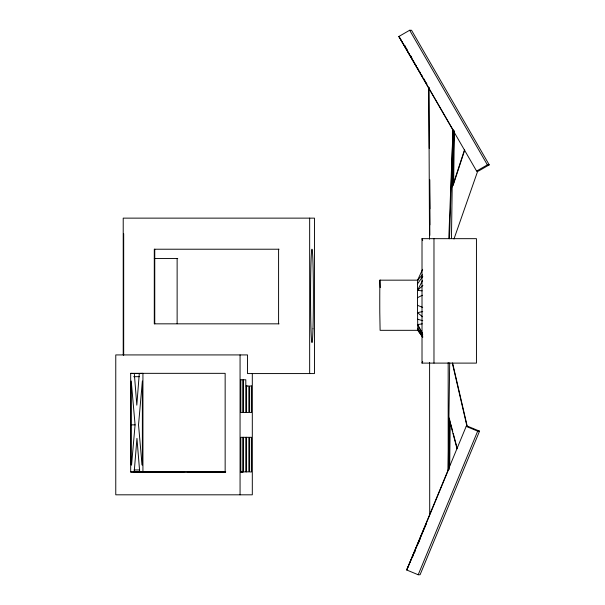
<?xml version="1.0" encoding="UTF-8"?>
<svg xmlns="http://www.w3.org/2000/svg" width="605" height="605" viewBox="0 0 605 605"><rect width="100%" height="100%" fill="white"/><g stroke="black" fill="none" stroke-linecap="round" stroke-linejoin="round"><path stroke-width="0.91" d="M242.749 472.036L242.749 437.302L240.805 437.309L240.805 472.036L242.749 472.036L240.888 472.013M243.497 471.877L243.497 437.302M246.56 471.855L246.56 437.302M422.668 337.068L417.805 330.322L417.458 305.313L417.586 280.175L422.623 269.308M430.072 514.212L448.176 470.448L449.696 362.871M451.459 238.302L452.994 129.772L398.892 36.466L409.661 30.25L411.529 30.25L489.233 164.855L478.464 171.079L476.604 171.079L398.892 36.466L414.07 62.209M449.644 465.729L450.226 424.211M453.659 181.674L454.363 131.663L454.06 138.258M452.79 185.402L454 130.718M449.477 238.741L452.994 129.772L448.797 238.226M452.85 142.969L453.327 130.718M452.23 175.964L452.706 163.713M452.85 159.939L453.984 130.718M131.565 464.988L135.081 424.869L131.24 381.021L131.24 464.95M182.922 472.006L134.189 472.051L136.949 438.368L139.717 472.051L142.931 472.006L142.931 373.338L139.301 373.444L136.806 405.153L134.31 373.512L130.68 373.338L130.68 472.006L183.897 472.006M452.351 186.877L464.436 150.078M453.221 185.085L464.716 150.078M453.969 239.02L477.67 171.215M422.018 363.106L422.01 238.665L476.445 238.665L476.453 363.106L422.018 363.106L422.706 361.389M466.19 426.389L406.719 569.993L418.199 574.75L420.074 574.75L479.546 431.146L468.058 426.389L466.19 426.389L477.678 431.146L479.546 431.146M412.565 556.971L413.517 554.672M418.047 543.729L419.068 541.263M414.357 552.97L415.416 550.414M418.01 543.94L420.195 538.662M418.199 574.75L477.678 431.146M426.396 523.65L406.719 569.993L429.716 515.074L429.595 362.569M422.177 290.839L417.488 290.392L422.509 280.584M417.541 283.813L422.797 276.372M422.403 274.783L417.586 280.175L418.115 280.16L379.895 280.175L379.796 290.392A31.747 0.476 90 0 0 379.796 312.641L380.106 330.33L417.904 330.322L422.842 337.068M417.488 290.392L422.903 285.386M476.604 171.079L487.365 164.862L489.233 164.855M417.458 297.721L422.351 295.255M422.714 311.605L417.488 312.641L422.517 316.77M422.744 334.399L417.609 324.575L422.267 323.841M247.143 386.013L246.56 386.035L246.56 412.436M380.424 280.16L379.895 280.175L380.258 287.609M429.52 239.141L428.824 87.952L429.24 87.944L429.248 89.835L429.24 87.944M188.185 472.006L225.03 471.877M134.189 472.051L225.748 471.877M187.83 472.006L225.31 471.953M279.056 249.222L154.29 249.222L154.29 323.834L279.056 323.834M154.283 258.547L177.734 258.547M130.68 373.338L225.151 373.338L225.151 472.006M133.705 373.444L139.301 373.444M133.705 376.681L139.301 376.681M243.013 379.789L245.811 379.789L245.811 412.436L243.013 412.436M246.076 386.013L248.874 386.013L248.874 412.436L246.076 412.436M131.353 424.869L135.081 424.869M243.013 437.302L245.811 437.302L245.811 471.877L243.013 471.877M246.076 437.302L248.874 437.302L248.874 471.855L246.076 471.855M134.068 469.949L139.717 469.949M130.68 472.006L225.506 472.006M417.541 319.213L422.751 320.695M417.458 305.313L422.698 307.416M422.714 336.047L417.7 328.364L422.638 336.047M404.677 45.473L404.979 45.995M406.999 49.602L405.925 47.78M415.015 63.812L416.437 66.232M417.389 67.836L418.335 69.446M419.28 71.057L420.702 73.47M421.655 75.081L422.6 76.684M423.553 78.295L424.975 80.707M425.92 82.318L426.865 83.921M405.35 46.615L405.743 47.303L405.494 46.978M409.661 30.25L487.365 164.862M410.848 56.008L411.771 57.604M406.537 48.672L406.87 49.27M404.805 45.814L405.138 46.404M417.609 324.575L422.494 333.605M422.01 238.665L422.706 240.382M449.356 418.728L450.324 422.381M450.808 424.203L452.744 431.509M453.221 433.331L457.085 447.927M448.6 416.905L457.047 448.842M452.616 363.129L467.242 426.313M452.336 363.113L466.962 426.253M142.046 464.988L138.53 424.869L142.372 381.021L142.372 464.942M428.824 87.952L429.248 148.414M429.459 179.594L429.852 235.337M429.701 179.579L429.852 208.861M429.648 179.594L429.852 224.939M449.575 452.623L449.575 465.759M449.197 419.401L449.205 469.503M448.547 442.089L448.547 469.503M448.176 362.524L448.176 470.448M433.974 238.665L433.974 363.106M309.662 218.133L309.662 373.572M278.587 249.222L278.587 323.834M252.308 373.572L252.308 494.814L115.767 494.814L115.767 354.923L247.513 354.923L247.513 373.572L314.456 373.572L314.456 218.133L123.216 218.133L123.216 354.923M243.497 379.796L243.497 412.436M240.064 354.923L240.064 494.814M177.129 258.547L177.129 323.713M154.759 249.222L154.759 323.834M123.685 233.681L123.685 355.203M240.805 379.796L240.805 412.436L242.749 412.436L242.749 379.796L240.805 379.796M249.623 437.302L249.623 471.938L251.567 471.938L251.567 437.302L249.623 437.302M251.567 386.005L249.623 386.013L249.623 412.436L251.567 412.436L251.567 386.005M312.982 328.825A46.63 1.399 -90 0 0 312.354 250.81A46.63 1.399 -90 0 0 310.637 307.922A46.63 1.399 -90 0 0 312.982 328.825"/></g></svg>
